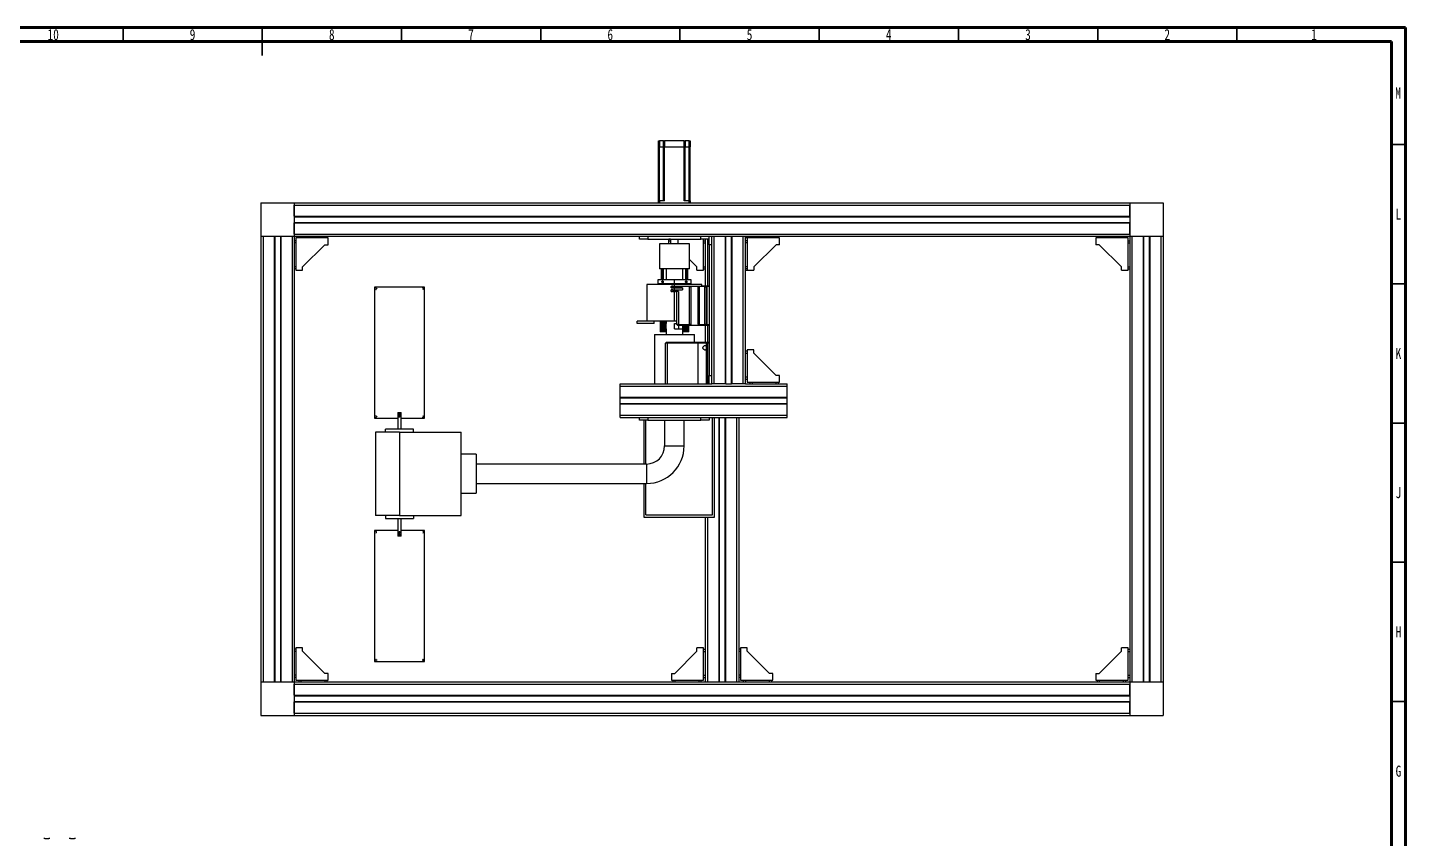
# Model space of a CAD drawing. Header units: millimetres. Extents: x 15 to 836, y 5 to 589.
# Drawn here: x 341.2 to 836, y 297.8 to 589 of the extents above; entities that cross this region are included whole.
import ezdxf

# ---------------------------------------------------------------- set-up
doc = ezdxf.new("R2010")
doc.units = ezdxf.units.MM
doc.styles.add('SLDTEXTSTYLE0', font='TXT', dxfattribs={"width": 0.75})

msp = doc.modelspace()

# ---------------------------------------------------------------- linework, layer by layer
at = {"color": 7, "linetype": 'Continuous', "lineweight": 70}
for p, q in [((15, 589), (836, 589)), ((836, 589), (836, 5)), ((20, 584), (831, 584)), ((831, 584), (831, 10))]:
    msp.add_line(p, q, dxfattribs=at)
at = {"color": 7, "linetype": 'Continuous', "lineweight": 35}
for p, q in [((375.5, 584), (375.5, 589)), ((425.5, 589), (425.5, 579)), ((425.5, 584), (425.5, 589)), ((475.5, 584), (475.5, 589)), ((525.5, 584), (525.5, 589)), ((575.5, 584), (575.5, 589)), ((625.5, 584), (625.5, 589)), ((675.5, 584), (675.5, 589)), ((725.5, 584), (725.5, 589)), ((775.5, 584), (775.5, 589)), ((831, 547), (836, 547)), ((831, 497), (836, 497)), ((831, 447), (836, 447)), ((831, 397), (836, 397)), ((831, 347), (836, 347))]:
    msp.add_line(p, q, dxfattribs=at)
at = {"color": 7, "linetype": 'Continuous', "lineweight": 25}
for p, q in [((567.79, 546.2), (567.79, 548.38)), ((567.79, 548.38), (568.17, 548.38)), ((567.79, 546.2), (568.17, 546.2)), ((567.79, 526.78), (567.79, 546.18)), ((567.79, 546.18), (568.17, 546.18)), ((568.17, 548.38), (568.17, 546.2)), ((568.17, 526.78), (568.17, 546.18)), ((569.59, 548.38), (569.99, 548.38)), ((569.59, 546.2), (569.59, 548.38)), ((569.59, 546.2), (569.99, 546.2)), ((569.59, 526.78), (569.59, 546.18)), ((569.59, 546.18), (569.99, 546.18)), ((569.99, 548.38), (569.99, 546.2)), ((576.99, 548.38), (569.99, 548.38)), ((569.99, 546.2), (569.99, 546.18)), ((569.99, 546.2), (576.99, 546.2)), ((569.99, 526.78), (569.99, 546.18)), ((569.99, 546.18), (576.99, 546.18)), ((576.99, 548.38), (577.39, 548.38)), ((576.99, 546.2), (576.99, 548.38)), ((576.99, 546.2), (577.39, 546.2)), ((576.99, 546.2), (576.99, 546.18)), ((576.99, 526.78), (576.99, 546.18)), ((576.99, 546.18), (577.39, 546.18)), ((577.39, 548.38), (577.39, 546.2)), ((577.39, 526.78), (577.39, 546.18)), ((578.82, 546.2), (578.82, 548.38)), ((578.82, 548.38), (579.19, 548.38)), ((578.82, 546.2), (579.19, 546.2)), ((578.82, 526.78), (578.82, 546.18)), ((578.82, 546.18), (579.19, 546.18)), ((579.19, 548.38), (579.19, 546.2)), ((579.19, 526.78), (579.19, 546.18)), ((424.99, 526.04), (424.99, 514.04)), ((424.99, 526.04), (436.99, 526.04)), ((436.99, 526.04), (436.99, 514.04)), ((436.99, 526.04), (736.99, 526.04)), ((436.99, 525.24), (736.99, 525.24)), ((436.99, 521.24), (436.99, 525.24)), ((567.79, 526.04), (567.79, 526.78)), ((567.79, 526.78), (568.19, 526.78)), ((569.99, 526.78), (568.19, 526.78)), ((568.19, 526.78), (568.19, 526.04)), ((578.79, 526.78), (576.99, 526.78)), ((578.79, 526.78), (579.19, 526.78)), ((578.79, 526.04), (578.79, 526.78)), ((579.19, 526.78), (579.19, 526.04)), ((736.99, 526.04), (748.99, 526.04)), ((736.99, 526.04), (736.99, 514.04)), ((736.99, 521.24), (736.99, 525.24)), ((748.99, 526.04), (748.99, 514.04)), ((436.99, 521.24), (736.99, 521.24)), ((436.99, 521.04), (736.99, 521.04)), ((436.99, 519.04), (736.99, 519.04)), ((436.99, 518.84), (736.99, 518.84)), ((436.99, 514.84), (436.99, 518.84)), ((436.99, 514.84), (736.99, 514.84)), ((736.99, 514.84), (736.99, 518.84)), ((424.99, 514.04), (436.99, 514.04)), ((424.99, 514.04), (424.99, 354.04)), ((425.79, 514.04), (425.79, 354.04)), ((425.79, 514.04), (429.79, 514.04)), ((429.79, 514.04), (429.79, 354.04)), ((429.99, 514.04), (429.99, 354.04)), ((431.99, 514.04), (431.99, 354.04)), ((432.19, 514.04), (432.19, 354.04)), ((432.19, 514.04), (436.19, 514.04)), ((436.19, 514.04), (436.19, 354.04)), ((436.99, 514.04), (436.99, 354.04)), ((436.99, 514.04), (736.99, 514.04)), ((437.59, 512.46), (436.99, 512.46)), ((437.59, 511.66), (436.99, 511.66)), ((437.59, 513.44), (437.59, 501.84)), ((449.19, 513.44), (437.59, 513.44)), ((438.57, 513.44), (438.57, 514.04)), ((439.37, 513.44), (439.37, 514.04)), ((439.99, 503.04), (447.99, 511.04)), ((447.92, 513.44), (447.92, 514.04)), ((447.99, 511.04), (449.19, 511.04)), ((448.72, 513.44), (448.72, 514.04)), ((449.19, 511.04), (449.19, 513.44)), ((560.99, 513.04), (560.99, 514.04)), ((563.99, 513.04), (560.99, 513.04)), ((563.99, 514.04), (563.99, 513.04)), ((563.99, 513.04), (582.99, 513.04)), ((568.09, 511.38), (568.09, 502.38)), ((578.89, 511.38), (568.09, 511.38)), ((572.09, 512.98), (571.49, 512.98)), ((571.49, 512.48), (571.49, 512.98)), ((571.49, 511.38), (571.49, 512.48)), ((571.49, 512.48), (572.19, 512.48)), ((572.09, 512.98), (572.09, 513.04)), ((572.19, 511.38), (572.19, 512.48)), ((574.89, 511.38), (574.89, 513.04)), ((578.89, 502.38), (578.89, 511.38)), ((582.99, 513.04), (582.99, 514.04)), ((585.99, 513.04), (582.99, 513.04)), ((583.99, 501.84), (583.99, 513.04)), ((583.99, 512.46), (584.59, 512.46)), ((583.99, 511.66), (584.59, 511.66)), ((584.59, 513.04), (584.59, 496.21)), ((585.39, 513.04), (585.39, 496.21)), ((585.99, 511.04), (585.99, 514.04)), ((586.99, 511.04), (585.99, 511.04)), ((585.99, 511.04), (585.99, 464.04)), ((586.99, 461.04), (586.99, 514.04)), ((587.79, 461.04), (587.79, 514.04)), ((591.79, 461.04), (591.79, 514.04)), ((591.99, 461.04), (591.99, 514.04)), ((593.99, 461.04), (593.99, 514.04)), ((594.19, 461.04), (594.19, 514.04)), ((598.19, 461.04), (598.19, 514.04)), ((598.99, 461.04), (598.99, 514.04)), ((599.59, 513.44), (598.99, 513.44)), ((599.59, 512.46), (598.99, 512.46)), ((599.59, 511.66), (598.99, 511.66)), ((599.59, 513.44), (599.59, 501.84)), ((611.19, 513.44), (599.59, 513.44)), ((600.57, 513.44), (600.57, 514.04)), ((601.37, 513.44), (601.37, 514.04)), ((609.99, 511.04), (601.99, 503.04)), ((607.52, 513.44), (607.52, 514.04)), ((608.32, 513.44), (608.32, 514.04)), ((609.92, 513.44), (609.92, 514.04)), ((611.19, 511.04), (609.99, 511.04)), ((610.72, 513.44), (610.72, 514.04)), ((611.19, 511.04), (611.19, 513.44)), ((736.39, 513.44), (724.79, 513.44)), ((724.79, 513.44), (724.79, 511.04)), ((725.99, 511.04), (724.79, 511.04)), ((725.27, 513.44), (725.27, 514.04)), ((733.99, 503.04), (725.99, 511.04)), ((726.07, 513.44), (726.07, 514.04)), ((734.62, 513.44), (734.62, 514.04)), ((735.42, 513.44), (735.42, 514.04)), ((736.39, 501.84), (736.39, 513.44)), ((736.39, 512.46), (736.99, 512.46)), ((736.39, 511.66), (736.99, 511.66)), ((736.99, 514.04), (748.99, 514.04)), ((736.99, 514.04), (736.99, 354.04)), ((737.79, 514.04), (737.79, 354.04)), ((737.79, 514.04), (741.79, 514.04)), ((741.79, 514.04), (741.79, 354.04)), ((741.99, 514.04), (741.99, 354.04)), ((743.99, 514.04), (743.99, 354.04)), ((744.19, 514.04), (744.19, 354.04)), ((744.19, 514.04), (748.19, 514.04)), ((748.19, 514.04), (748.19, 354.04)), ((748.99, 514.04), (748.99, 354.04)), ((581.59, 503.04), (578.89, 505.74)), ((437.59, 503.11), (436.99, 503.11)), ((437.59, 502.31), (436.99, 502.31)), ((437.59, 501.84), (439.99, 501.84)), ((439.99, 501.84), (439.99, 503.04)), ((578.89, 502.38), (568.09, 502.38)), ((568.73, 502.22), (568.73, 498.42)), ((568.73, 502.22), (568.89, 502.22)), ((568.89, 502.22), (568.89, 498.42)), ((568.89, 502.22), (569.1, 502.22)), ((569.1, 502.22), (569.31, 502.22)), ((569.1, 502.22), (569.1, 498.42)), ((569.31, 498.42), (569.31, 502.22)), ((569.31, 502.22), (569.52, 502.22)), ((569.52, 498.42), (569.52, 502.22)), ((569.52, 502.22), (569.57, 502.22)), ((569.57, 498.42), (569.57, 502.22)), ((570.49, 502.38), (570.49, 498.42)), ((576.49, 498.42), (576.49, 502.38)), ((577.42, 502.22), (577.42, 498.42)), ((577.42, 502.22), (577.63, 502.22)), ((577.63, 502.22), (577.84, 502.22)), ((577.63, 502.22), (577.63, 498.42)), ((577.84, 498.42), (577.84, 502.22)), ((577.84, 502.22), (577.98, 502.22)), ((577.98, 502.22), (578.19, 502.22)), ((577.98, 502.22), (577.98, 498.42)), ((578.19, 498.42), (578.19, 502.22)), ((578.19, 502.22), (578.26, 502.22)), ((578.26, 498.42), (578.26, 502.22)), ((581.59, 501.84), (581.59, 503.04)), ((581.59, 501.84), (583.99, 501.84)), ((583.99, 503.11), (584.59, 503.11)), ((583.99, 502.31), (584.59, 502.31)), ((599.59, 503.11), (598.99, 503.11)), ((599.59, 502.31), (598.99, 502.31)), ((598.99, 501.84), (599.59, 501.84)), ((599.59, 501.84), (601.99, 501.84)), ((601.99, 503.04), (601.99, 501.84)), ((733.99, 501.84), (733.99, 503.04)), ((733.99, 501.84), (736.39, 501.84)), ((736.39, 503.11), (736.99, 503.11)), ((736.39, 502.31), (736.99, 502.31)), ((465.76, 495.76), (465.76, 448.76)), ((483.76, 495.76), (465.76, 495.76)), ((483.76, 448.76), (483.76, 495.76)), ((563.59, 496.7), (563.59, 483.58)), ((573.49, 496.7), (563.59, 496.7)), ((567.49, 498.42), (567.49, 497.02)), ((573.49, 498.42), (567.49, 498.42)), ((573.49, 497.02), (567.49, 497.02)), ((568.09, 497.02), (568.09, 496.7)), ((569.49, 497.72), (569.02, 497.72)), ((572.36, 495.98), (572.56, 496.18)), ((572.36, 495.58), (572.36, 495.98)), ((572.36, 495.58), (572.36, 495.58)), ((572.96, 495.98), (572.96, 496.18)), ((572.96, 496.18), (579.09, 496.18)), ((572.96, 495.98), (572.96, 495.58)), ((578.93, 495.98), (572.96, 495.98)), ((572.96, 495.58), (576.36, 495.58)), ((574.36, 495.58), (572.96, 495.58)), ((579.49, 498.42), (573.49, 498.42)), ((573.49, 497.02), (573.49, 498.42)), ((579.49, 497.02), (573.49, 497.02)), ((573.49, 496.7), (573.49, 497.02)), ((583.39, 496.7), (573.49, 496.7)), ((573.49, 496.18), (573.49, 496.7)), ((573.49, 494.78), (573.49, 495.58)), ((576.36, 495.58), (576.36, 494.78)), ((577.5, 497.72), (577.96, 497.72)), ((578.89, 496.7), (578.89, 497.02)), ((578.93, 482.38), (578.93, 495.98)), ((579.16, 496.03), (579.09, 496.18)), ((579.09, 496.18), (582.09, 496.17)), ((579.35, 495.98), (579.35, 482.21)), ((582, 495.97), (579.35, 495.98)), ((579.49, 497.02), (579.49, 498.42)), ((582, 482.55), (582, 495.97)), ((582.19, 495.93), (582.09, 496.17)), ((582.09, 496.17), (585.18, 496.17)), ((582.42, 495.97), (582.42, 482.37)), ((584.39, 495.97), (582.42, 495.97)), ((583.39, 496.17), (583.39, 496.7)), ((583.59, 496.21), (583.55, 496.17)), ((583.59, 496.17), (583.59, 496.21)), ((583.59, 496.21), (585.99, 496.21)), ((584.39, 482.37), (584.39, 495.97)), ((584.99, 495.98), (585.19, 496.18)), ((584.99, 482.38), (584.99, 495.98)), ((584.99, 495.98), (585.19, 495.98)), ((585.19, 495.98), (585.19, 496.18)), ((585.19, 496.18), (585.99, 496.18)), ((585.99, 495.98), (585.19, 495.98)), ((585.19, 495.98), (585.19, 482.38)), ((572.36, 494.18), (572.36, 494.78)), ((572.36, 494.18), (572.36, 494.18)), ((572.96, 494.78), (572.96, 494.18)), ((572.96, 494.78), (576.36, 494.78)), ((574.96, 494.18), (572.96, 494.18)), ((573.49, 483.58), (573.49, 494.18)), ((574.34, 494.18), (574.36, 494.18)), ((574.36, 482.38), (574.36, 494.18)), ((574.96, 494.18), (574.96, 482.38)), ((560.09, 482.78), (560.09, 483.58)), ((563.79, 483.58), (560.09, 483.58)), ((566.19, 482.78), (560.09, 482.78)), ((573.49, 483.58), (563.79, 483.58)), ((566.19, 482.78), (566.19, 483.58)), ((568.37, 483.58), (568.37, 479.78)), ((568.58, 479.78), (568.58, 483.58)), ((568.79, 479.78), (568.79, 483.58)), ((568.81, 483.58), (568.81, 479.78)), ((568.93, 483.58), (568.93, 479.78)), ((569.14, 479.78), (569.14, 483.58)), ((569.35, 479.78), (569.35, 483.58)), ((569.36, 483.58), (569.36, 479.78)), ((569.49, 483.58), (569.49, 479.78)), ((569.7, 479.78), (569.7, 483.58)), ((569.91, 479.78), (569.91, 483.58)), ((569.96, 483.58), (569.96, 479.78)), ((570.17, 479.78), (570.17, 483.58)), ((570.38, 479.78), (570.38, 483.58)), ((570.49, 483.58), (570.49, 482.78)), ((570.49, 480.78), (570.49, 482.78)), ((570.49, 480.78), (570.49, 478.84)), ((574.36, 483.58), (573.49, 483.58)), ((573.49, 482.78), (574.36, 482.78)), ((573.49, 480.78), (573.49, 482.78)), ((573.49, 480.78), (576.49, 480.78)), ((574.56, 482.18), (574.36, 482.38)), ((574.56, 482.18), (574.36, 482.38)), ((574.36, 482.38), (574.36, 482.38)), ((574.56, 482.18), (574.56, 482.18)), ((574.96, 482.18), (574.96, 482.38)), ((574.96, 482.38), (578.93, 482.38)), ((579.37, 482.18), (574.96, 482.18)), ((575.09, 480.78), (575.09, 482.18)), ((576.49, 480.78), (576.49, 482.18)), ((576.49, 482.17), (576.6, 482.17)), ((576.49, 478.84), (576.49, 480.78)), ((576.6, 482.18), (576.6, 479.78)), ((576.81, 479.78), (576.81, 482.18)), ((577.02, 479.78), (577.02, 482.18)), ((577.02, 482.17), (577.08, 482.17)), ((577.08, 482.18), (577.08, 479.78)), ((577.21, 482.18), (577.21, 479.78)), ((577.42, 479.78), (577.42, 482.18)), ((577.63, 479.78), (577.63, 482.18)), ((577.63, 482.18), (577.63, 479.78)), ((577.63, 482.17), (577.63, 482.17)), ((577.76, 482.18), (577.76, 479.78)), ((577.97, 479.78), (577.97, 482.18)), ((578.18, 479.78), (578.18, 482.18)), ((578.18, 482.17), (578.2, 482.17)), ((578.2, 482.18), (578.2, 479.78)), ((578.41, 479.78), (578.41, 482.18)), ((578.62, 479.78), (578.62, 482.17)), ((578.62, 482.17), (579.01, 482.17)), ((579.35, 482.21), (579.37, 482.18)), ((579.37, 482.18), (582.37, 482.17)), ((582.37, 482.17), (582, 482.55)), ((585.19, 482.17), (582.37, 482.17)), ((582.42, 482.37), (584.39, 482.37)), ((583.59, 482.14), (585.99, 482.14)), ((584.59, 482.14), (584.59, 476.04)), ((584.82, 482.55), (585.19, 482.17)), ((584.99, 482.38), (585.19, 482.38)), ((584.99, 482.38), (585.19, 482.18)), ((584.99, 482.38), (584.99, 482.38)), ((585.19, 482.18), (585.19, 482.38)), ((585.19, 482.38), (585.99, 482.38)), ((585.99, 482.18), (585.19, 482.18)), ((585.19, 482.18), (585.19, 482.17)), ((585.39, 482.14), (585.39, 476.04)), ((566.29, 478.84), (566.29, 461.04)), ((566.29, 478.84), (576.24, 478.84)), ((568.58, 479.78), (568.37, 479.78)), ((568.79, 479.78), (568.58, 479.78)), ((568.93, 479.78), (568.81, 479.78)), ((569.14, 479.78), (568.93, 479.78)), ((569.35, 479.78), (569.14, 479.78)), ((569.49, 479.78), (569.36, 479.78)), ((569.7, 479.78), (569.49, 479.78)), ((569.91, 479.78), (569.7, 479.78)), ((570.17, 479.78), (569.96, 479.78)), ((570.38, 479.78), (570.17, 479.78)), ((570.69, 476.04), (570.29, 475.64)), ((570.29, 461.04), (570.29, 475.64)), ((570.89, 475.64), (570.29, 475.64)), ((570.69, 476.04), (570.89, 476.04)), ((570.89, 476.04), (570.89, 475.64)), ((570.89, 476.04), (581.99, 476.04)), ((581.99, 475.64), (570.89, 475.64)), ((570.89, 475.64), (570.89, 461.04)), ((576.24, 478.84), (580.69, 478.84)), ((576.81, 479.78), (576.6, 479.78)), ((577.02, 479.78), (576.81, 479.78)), ((577.21, 479.78), (577.08, 479.78)), ((577.42, 479.78), (577.21, 479.78)), ((577.63, 479.78), (577.42, 479.78)), ((577.76, 479.78), (577.63, 479.78)), ((577.97, 479.78), (577.76, 479.78)), ((578.18, 479.78), (577.97, 479.78)), ((578.41, 479.78), (578.2, 479.78)), ((578.62, 479.78), (578.41, 479.78)), ((580.69, 476.04), (580.69, 478.84)), ((581.99, 476.04), (585.37, 476.04)), ((581.99, 476.04), (581.99, 475.64)), ((584.97, 475.64), (581.99, 475.64)), ((581.99, 461.04), (581.99, 475.64)), ((585.37, 476.04), (584.97, 475.64)), ((584.97, 461.04), (584.97, 475.64)), ((584.97, 475.64), (585.37, 475.64)), ((585.37, 476.04), (585.99, 476.04)), ((585.37, 476.04), (585.37, 475.64)), ((585.37, 475.64), (585.37, 461.04)), ((585.99, 475.64), (585.37, 475.64)), ((599.59, 472.76), (598.99, 472.76)), ((599.59, 471.96), (598.99, 471.96)), ((601.99, 473.24), (599.59, 473.24)), ((599.59, 473.24), (599.59, 461.64)), ((601.99, 472.04), (601.99, 473.24)), ((609.99, 464.04), (601.99, 472.04)), ((553.99, 460.24), (553.99, 461.04)), ((553.99, 461.04), (586.99, 461.04)), ((553.99, 460.24), (613.99, 460.24)), ((553.99, 456.24), (553.99, 460.24)), ((585.99, 464.04), (586.99, 464.04)), ((585.99, 461.04), (585.99, 464.04)), ((587.79, 461.04), (586.99, 461.04)), ((591.79, 461.04), (587.79, 461.04)), ((591.99, 461.04), (591.79, 461.04)), ((591.99, 461.04), (593.99, 461.04)), ((594.19, 461.04), (593.99, 461.04)), ((598.19, 461.04), (594.19, 461.04)), ((598.99, 461.04), (598.19, 461.04)), ((599.59, 463.41), (598.99, 463.41)), ((599.59, 462.61), (598.99, 462.61)), ((598.99, 461.04), (613.99, 461.04)), ((599.59, 461.64), (611.19, 461.64)), ((600.57, 461.64), (600.57, 461.04)), ((601.37, 461.64), (601.37, 461.04)), ((609.92, 461.64), (609.92, 461.04)), ((611.19, 464.04), (609.99, 464.04)), ((610.72, 461.64), (610.72, 461.04)), ((611.19, 461.64), (611.19, 464.04)), ((613.99, 460.24), (613.99, 461.04)), ((613.99, 456.24), (613.99, 460.24)), ((553.99, 456.24), (613.99, 456.24)), ((553.99, 456.04), (553.99, 456.24)), ((553.99, 456.04), (613.99, 456.04)), ((553.99, 454.04), (553.99, 456.04)), ((613.99, 456.04), (613.99, 456.24)), ((613.99, 454.04), (613.99, 456.04)), ((474.2, 450.76), (474.2, 448.36)), ((474.2, 450.76), (475.33, 450.76)), ((475.33, 448.36), (475.33, 450.76)), ((553.99, 454.04), (613.99, 454.04)), ((553.99, 453.84), (553.99, 454.04)), ((553.99, 453.84), (613.99, 453.84)), ((553.99, 449.84), (553.99, 453.84)), ((613.99, 453.84), (613.99, 454.04)), ((613.99, 449.84), (613.99, 453.84)), ((465.76, 448.76), (474.2, 448.76)), ((474.16, 448.36), (474.16, 444.78)), ((474.2, 448.36), (474.16, 448.36)), ((475.33, 448.76), (483.76, 448.76)), ((475.36, 448.36), (475.33, 448.36)), ((475.36, 444.78), (475.36, 448.36)), ((553.99, 449.84), (613.99, 449.84)), ((553.99, 449.04), (553.99, 449.84)), ((553.99, 449.04), (613.99, 449.04)), ((560.99, 448.04), (560.99, 449.04)), ((563.99, 448.04), (560.99, 448.04)), ((562.59, 432.28), (562.59, 448.04)), ((563.19, 432.28), (563.19, 448.04)), ((563.99, 449.04), (563.99, 448.04)), ((563.99, 448.04), (582.99, 448.04)), ((569.99, 448.04), (569.99, 438.78)), ((576.99, 438.78), (576.99, 448.04)), ((582.99, 448.04), (582.99, 449.04)), ((585.99, 448.04), (582.99, 448.04)), ((585.99, 449.04), (585.99, 448.04)), ((587.19, 414.04), (587.19, 449.04)), ((587.79, 449.04), (587.79, 413.04)), ((589.39, 449.04), (589.39, 354.04)), ((589.59, 449.04), (589.59, 354.04)), ((591.59, 449.04), (591.59, 354.04)), ((591.79, 449.04), (591.79, 354.04)), ((595.79, 449.04), (595.79, 354.04)), ((596.59, 449.04), (596.59, 354.04)), ((613.99, 449.04), (613.99, 449.84)), ((474.76, 443.78), (466.16, 443.78)), ((466.16, 443.78), (466.16, 413.78)), ((469.76, 443.78), (469.76, 444.78)), ((479.76, 444.78), (469.76, 444.78)), ((474.76, 443.78), (474.76, 413.78)), ((474.76, 443.78), (496.89, 443.78)), ((479.76, 443.78), (479.76, 444.78)), ((496.89, 413.78), (496.89, 443.78)), ((502.29, 435.78), (496.89, 435.78)), ((502.29, 435.78), (502.29, 421.78)), ((569.99, 438.78), (576.99, 438.78)), ((563.49, 432.28), (502.29, 432.28)), ((563.49, 432.28), (563.49, 425.28)), ((496.89, 421.78), (502.29, 421.78)), ((502.29, 425.28), (563.49, 425.28)), ((562.59, 413.04), (562.59, 425.28)), ((563.19, 414.04), (563.19, 425.28)), ((474.76, 413.78), (466.16, 413.78)), ((469.76, 413.78), (469.76, 412.78)), ((469.76, 412.78), (479.76, 412.78)), ((474.16, 412.78), (474.16, 408.76)), ((474.76, 413.78), (496.89, 413.78)), ((475.36, 408.76), (475.36, 412.78)), ((479.76, 413.78), (479.76, 412.78)), ((587.79, 413.04), (562.59, 413.04)), ((563.19, 414.04), (587.19, 414.04)), ((584.59, 413.04), (584.59, 354.04)), ((585.39, 413.04), (585.39, 354.04)), ((474.2, 408.36), (465.76, 408.36)), ((465.76, 408.36), (465.76, 361.36)), ((474.16, 408.76), (474.2, 408.76)), ((474.2, 408.76), (474.2, 406.36)), ((475.33, 406.36), (474.2, 406.36)), ((475.33, 406.36), (475.33, 408.76)), ((475.33, 408.76), (475.36, 408.76)), ((483.76, 408.36), (475.33, 408.36)), ((483.76, 361.36), (483.76, 408.36)), ((439.99, 366.24), (437.59, 366.24)), ((437.59, 366.24), (437.59, 354.64)), ((439.99, 365.04), (439.99, 366.24)), ((581.59, 365.04), (581.59, 366.24)), ((583.99, 366.24), (581.59, 366.24)), ((583.99, 354.64), (583.99, 366.24)), ((597.19, 366.24), (597.19, 354.64)), ((599.59, 366.24), (597.19, 366.24)), ((599.59, 365.04), (599.59, 366.24)), ((733.99, 365.04), (733.99, 366.24)), ((736.39, 366.24), (733.99, 366.24)), ((736.39, 354.64), (736.39, 366.24)), ((437.59, 365.76), (436.99, 365.76)), ((437.59, 364.96), (436.99, 364.96)), ((447.99, 357.04), (439.99, 365.04)), ((465.76, 361.36), (483.76, 361.36)), ((573.59, 357.04), (581.59, 365.04)), ((583.99, 365.76), (584.59, 365.76)), ((583.99, 364.96), (584.59, 364.96)), ((597.19, 365.76), (596.59, 365.76)), ((597.19, 364.96), (596.59, 364.96)), ((607.59, 357.04), (599.59, 365.04)), ((725.99, 357.04), (733.99, 365.04)), ((736.39, 365.76), (736.99, 365.76)), ((736.39, 364.96), (736.99, 364.96)), ((437.59, 356.41), (436.99, 356.41)), ((449.19, 357.04), (447.99, 357.04)), ((449.19, 354.64), (449.19, 357.04)), ((572.39, 357.04), (572.39, 354.64)), ((572.39, 357.04), (573.59, 357.04)), ((583.99, 356.41), (584.59, 356.41)), ((597.19, 356.41), (596.59, 356.41)), ((608.79, 357.04), (607.59, 357.04)), ((608.79, 354.64), (608.79, 357.04)), ((724.79, 357.04), (724.79, 354.64)), ((724.79, 357.04), (725.99, 357.04)), ((736.39, 356.41), (736.99, 356.41)), ((424.99, 354.04), (424.99, 342.04)), ((424.99, 354.04), (436.99, 354.04)), ((425.79, 354.04), (429.79, 354.04)), ((432.19, 354.04), (436.19, 354.04)), ((437.59, 355.61), (436.99, 355.61)), ((436.99, 354.04), (436.99, 342.04)), ((436.99, 354.04), (736.99, 354.04)), ((436.99, 353.24), (736.99, 353.24)), ((436.99, 349.24), (436.99, 353.24)), ((437.59, 354.64), (449.19, 354.64)), ((438.57, 354.64), (438.57, 354.04)), ((439.37, 354.64), (439.37, 354.04)), ((447.92, 354.64), (447.92, 354.04)), ((448.72, 354.64), (448.72, 354.04)), ((572.39, 354.64), (583.99, 354.64)), ((572.87, 354.64), (572.87, 354.04)), ((573.67, 354.64), (573.67, 354.04)), ((582.22, 354.64), (582.22, 354.04)), ((583.02, 354.64), (583.02, 354.04)), ((583.99, 355.61), (584.59, 355.61)), ((597.19, 355.61), (596.59, 355.61)), ((597.19, 354.64), (608.79, 354.64)), ((598.17, 354.64), (598.17, 354.04)), ((598.97, 354.64), (598.97, 354.04)), ((607.52, 354.64), (607.52, 354.04)), ((608.32, 354.64), (608.32, 354.04)), ((724.79, 354.64), (736.39, 354.64)), ((725.27, 354.64), (725.27, 354.04)), ((726.07, 354.64), (726.07, 354.04)), ((734.62, 354.64), (734.62, 354.04)), ((735.42, 354.64), (735.42, 354.04)), ((736.39, 355.61), (736.99, 355.61)), ((736.99, 354.04), (736.99, 342.04)), ((736.99, 354.04), (748.99, 354.04)), ((736.99, 349.24), (736.99, 353.24)), ((737.79, 354.04), (741.79, 354.04)), ((744.19, 354.04), (748.19, 354.04)), ((748.99, 354.04), (748.99, 342.04)), ((436.99, 349.24), (736.99, 349.24)), ((436.99, 349.04), (736.99, 349.04)), ((436.99, 347.04), (736.99, 347.04)), ((436.99, 342.84), (436.99, 346.84)), ((436.99, 346.84), (736.99, 346.84)), ((736.99, 342.84), (736.99, 346.84)), ((424.99, 342.04), (436.99, 342.04)), ((436.99, 342.84), (736.99, 342.84)), ((436.99, 342.04), (736.99, 342.04)), ((736.99, 342.04), (748.99, 342.04)), ((347.39, 297.84), (347.01, 297.84)), ((349.21, 297.84), (348.82, 297.84)), ((356.61, 297.84), (356.21, 297.84)), ((358.41, 297.84), (358.04, 297.84))]:
    msp.add_line(p, q, dxfattribs=at)
at = {"color": 7, "linetype": 'Continuous', "lineweight": 25, "flags": 128}
for points in [[(573.49, 495.58), (573.32, 495.58), (573.18, 495.58), (573.09, 495.58), (573.05, 495.58), (573.09, 495.58), (573.18, 495.58), (573.32, 495.58), (573.49, 495.58), (573.66, 495.58), (573.8, 495.58), (573.9, 495.58), (573.93, 495.58), (573.9, 495.58), (573.8, 495.58), (573.66, 495.58), (573.49, 495.58)], [(576.36, 495.58), (576.11, 495.58), (575.86, 495.58), (575.62, 495.58), (575.37, 495.58), (575.11, 495.58), (574.86, 495.58), (574.61, 495.58), (574.36, 495.58)], [(573.49, 494.18), (573.32, 494.18), (573.18, 494.18), (573.09, 494.18), (573.05, 494.18), (573.09, 494.18), (573.18, 494.18), (573.32, 494.18), (573.49, 494.18), (573.66, 494.18), (573.8, 494.18), (573.9, 494.18), (573.93, 494.18), (573.9, 494.18), (573.8, 494.18), (573.66, 494.18), (573.49, 494.18)], [(574.9, 482.18), (575.78, 482.18), (576.63, 482.18), (577.47, 482.18), (578.27, 482.18), (579.03, 482.17), (579.76, 482.17), (580.43, 482.17), (581.05, 482.17), (581.61, 482.17), (582.11, 482.16), (582.54, 482.16), (582.9, 482.16), (583.19, 482.15), (583.4, 482.15), (583.53, 482.15), (583.59, 482.14)]]:
    msp.add_lwpolyline(points, dxfattribs=at)
at = {"color": 7, "linetype": 'Continuous', "lineweight": 25}
for centre in [(466.3, 495.48), (466.3, 494.97), (466.56, 495.22), (483.22, 495.48), (483.22, 494.97), (483.48, 495.22), (466.3, 449.56), (466.3, 449.05), (466.56, 449.3), (483.22, 449.56), (483.22, 449.05), (483.48, 449.3), (466.3, 408.08), (466.3, 407.57), (466.56, 407.82), (483.22, 408.08), (483.22, 407.57), (483.48, 407.82), (466.3, 362.16), (466.3, 361.65), (466.56, 361.9), (483.22, 362.16), (483.22, 361.65), (483.48, 361.9)]:
    msp.add_circle(centre, 0.045, dxfattribs=at)
for centre, radius, start, end in [((567.81, 546.2), 0.02, 180, 270), ((568.25, 546.19), 0.0844, 176.6168, 190.247), ((569.61, 546.2), 0.02, 179.9484, 269.9483), ((577.37, 546.2), 0.02, 270.0517, 0.0516), ((578.73, 546.19), 0.0844, 349.753, 3.3832), ((579.17, 546.2), 0.02, 270, 0), ((572.81, 452.98), 43, 89.8002, 90.5996), ((572.81, 538.58), 43, 269.4004, 270.1998), ((572.81, 452.58), 43, 89.8002, 90.5996), ((572.86, 467.51), 28.67, 89.8002, 90.5996), ((583.34, 501.11), 4.91, 270.6596, 272.9726), ((572.81, 451.78), 43, 89.8002, 90.5996), ((572.75, 530.68), 36.5, 269.3815, 270.1218), ((572.81, 451.18), 43, 89.8002, 90.5996), ((574.81, 451.18), 43, 89.8002, 90.5996), ((574.81, 439.38), 43, 89.8002, 90.5996), ((574.86, 453.51), 28.67, 89.8002, 90.5996), ((574.82, 505.55), 23.37, 269.348, 270.1921), ((563.49, 438.78), 6.5, 270, 0), ((563.49, 438.78), 13.5, 270, 0)]:
    msp.add_arc(centre, radius, start, end, dxfattribs=at)
for centre, major_axis, ratio, start_param, end_param in [((578.93, 496.58), (0.6, 0), 0.996506, 4.712389, 5.105088), ((578.93, 496.58), (0.555, -0.553), 0.412764, 5.495321, 5.88802), ((582.42, 495.38), (0.555, -0.553), 0.412764, 2.353728, 2.746427), ((582.42, 495.38), (0.6, 0), 0.996506, 1.570796, 1.963495), ((584.39, 495.38), (0.6, 0), 0.996506, 0.785398, 1.570796), ((584.39, 495.38), (0.6, 0.6), 0.001744, 5.496043, 6.281441), ((578.93, 481.78), (0, 0.602), 0.99653, 5.497787, 6.283185), ((582.42, 482.98), (0, 0.602), 0.99653, 2.356194, 3.141593), ((584.39, 482.98), (0, 0.602), 0.99653, 3.141593, 3.926991), ((584.39, 482.98), (-0.6, 0.6), 0.001744, 2.357939, 3.143337)]:
    msp.add_ellipse(centre, major_axis=major_axis, ratio=ratio, start_param=start_param, end_param=end_param, dxfattribs=at)
for points, knots in [([(569.59, 548.38), (569.58, 548.38), (569.55, 548.38), (569.38, 548.38), (569.1, 548.38), (568.68, 548.38), (568.35, 548.38), (568.17, 548.38)], [0, 0, 0, 0, 0.206448, 0.386188, 0.553929, 0.760051, 1, 1, 1, 1]), ([(568.17, 546.2), (568.37, 546.2), (568.66, 546.2), (569, 546.2), (569.2, 546.2), (569.37, 546.2), (569.53, 546.2), (569.57, 546.2), (569.59, 546.2)], [0, 0, 0, 0, 0.269157, 0.387251, 0.5, 0.612749, 0.730843, 1, 1, 1, 1]), ([(568.17, 546.18), (568.32, 546.18), (568.61, 546.18), (569, 546.18), (569.32, 546.18), (569.54, 546.18), (569.57, 546.18), (569.59, 546.18)], [0, 0, 0, 0, 0.206448, 0.386188, 0.553929, 0.760051, 1, 1, 1, 1]), ([(578.82, 548.38), (578.66, 548.38), (578.37, 548.38), (577.99, 548.38), (577.67, 548.38), (577.45, 548.38), (577.41, 548.38), (577.39, 548.38)], [0, 0, 0, 0, 0.206448, 0.386188, 0.553929, 0.760051, 1, 1, 1, 1]), ([(577.39, 546.2), (577.42, 546.2), (577.45, 546.2), (577.62, 546.2), (577.78, 546.2), (577.99, 546.2), (578.32, 546.2), (578.61, 546.2), (578.82, 546.2)], [0, 0, 0, 0, 0.269157, 0.387251, 0.5, 0.612749, 0.730843, 1, 1, 1, 1]), ([(577.39, 546.18), (577.41, 546.18), (577.44, 546.18), (577.61, 546.18), (577.88, 546.18), (578.3, 546.18), (578.64, 546.18), (578.82, 546.18)], [0, 0, 0, 0, 0.206448, 0.386188, 0.553929, 0.760051, 1, 1, 1, 1]), ([(572.19, 512.48), (572.18, 512.51), (572.18, 512.58), (572.17, 512.7), (572.14, 512.84), (572.11, 512.93), (572.1, 512.97), (572.09, 512.98), (572.09, 512.98)], [0, 0, 0, 0, 0.121298, 0.250838, 0.500366, 0.74963, 0.878217, 1, 1, 1, 1]), ([(569.02, 497.72), (569.03, 497.76), (569.03, 497.85), (569.08, 497.96), (569.16, 498.03), (569.25, 498.06), (569.34, 498.03), (569.42, 497.96), (569.48, 497.85), (569.49, 497.76), (569.49, 497.72)], [0, 0, 0, 0, 0.125082, 0.250057, 0.374976, 0.499888, 0.624855, 0.749931, 0.875024, 1, 1, 1, 1]), ([(569.49, 497.72), (569.49, 497.68), (569.48, 497.59), (569.42, 497.48), (569.34, 497.41), (569.25, 497.38), (569.16, 497.41), (569.09, 497.48), (569.03, 497.59), (569.03, 497.68), (569.02, 497.72)], [0, 0, 0, 0, 0.124891, 0.24978, 0.374712, 0.499742, 0.624816, 0.749778, 0.874674, 1, 1, 1, 1]), ([(577.5, 497.72), (577.5, 497.76), (577.51, 497.85), (577.56, 497.96), (577.64, 498.03), (577.74, 498.06), (577.83, 498.03), (577.9, 497.96), (577.95, 497.85), (577.96, 497.76), (577.96, 497.72)], [0, 0, 0, 0, 0.125082, 0.250057, 0.374976, 0.499888, 0.624855, 0.749931, 0.875024, 1, 1, 1, 1]), ([(577.96, 497.72), (577.96, 497.68), (577.95, 497.59), (577.9, 497.48), (577.83, 497.41), (577.74, 497.38), (577.64, 497.41), (577.56, 497.48), (577.51, 497.59), (577.5, 497.68), (577.5, 497.72)], [0, 0, 0, 0, 0.124891, 0.24978, 0.374712, 0.499742, 0.624816, 0.749778, 0.874674, 1, 1, 1, 1]), ([(584.53, 474.88), (584.45, 474.86), (584.29, 474.83), (584.04, 474.65), (583.86, 474.44), (583.76, 474.24), (583.73, 474.05), (583.75, 473.86), (583.85, 473.65), (584.04, 473.42), (584.3, 473.24), (584.54, 473.18), (584.71, 473.24), (584.82, 473.41), (584.87, 473.64), (584.9, 473.91), (584.9, 474.19), (584.87, 474.45), (584.82, 474.67), (584.73, 474.82), (584.62, 474.87), (584.55, 474.88), (584.53, 474.88)], [0, 0, 0, 0, 0.072717, 0.14193, 0.196625, 0.232823, 0.262248, 0.291738, 0.328418, 0.384241, 0.46073, 0.53745, 0.592352, 0.647495, 0.696906, 0.743772, 0.790221, 0.836672, 0.883119, 0.929972, 0.978905, 1, 1, 1, 1]), ([(474.76, 449.96), (474.74, 449.96), (474.7, 449.97), (474.64, 450), (474.59, 450.05), (474.57, 450.11), (474.56, 450.18), (474.58, 450.24), (474.61, 450.3), (474.67, 450.34), (474.73, 450.36), (474.8, 450.36), (474.86, 450.34), (474.91, 450.3), (474.95, 450.25), (474.97, 450.18), (474.96, 450.11), (474.93, 450.05), (474.89, 450), (474.83, 449.97), (474.79, 449.96), (474.76, 449.96)], [0, 0, 0, 0, 0.051721, 0.103381, 0.156663, 0.211449, 0.264367, 0.314887, 0.366242, 0.420274, 0.474812, 0.526979, 0.577655, 0.629681, 0.684062, 0.738299, 0.78975, 0.840251, 0.892967, 0.947713, 1, 1, 1, 1]), ([(474.76, 449.16), (474.74, 449.16), (474.7, 449.17), (474.64, 449.2), (474.59, 449.25), (474.57, 449.31), (474.56, 449.38), (474.58, 449.44), (474.61, 449.5), (474.67, 449.54), (474.73, 449.56), (474.8, 449.56), (474.86, 449.54), (474.91, 449.5), (474.95, 449.45), (474.97, 449.38), (474.96, 449.31), (474.93, 449.25), (474.89, 449.2), (474.83, 449.17), (474.79, 449.16), (474.76, 449.16)], [0, 0, 0, 0, 0.051721, 0.103381, 0.156663, 0.211449, 0.264367, 0.314887, 0.366242, 0.420274, 0.474812, 0.526979, 0.577655, 0.629681, 0.684062, 0.738299, 0.78975, 0.840251, 0.892967, 0.947713, 1, 1, 1, 1]), ([(474.76, 407.56), (474.74, 407.56), (474.7, 407.57), (474.64, 407.6), (474.59, 407.65), (474.57, 407.71), (474.56, 407.78), (474.58, 407.84), (474.61, 407.9), (474.67, 407.94), (474.73, 407.96), (474.8, 407.96), (474.86, 407.94), (474.91, 407.9), (474.95, 407.85), (474.97, 407.78), (474.96, 407.71), (474.93, 407.65), (474.89, 407.6), (474.83, 407.57), (474.79, 407.56), (474.76, 407.56)], [0, 0, 0, 0, 0.0517213, 0.1033808, 0.1566628, 0.2114489, 0.264367, 0.3148865, 0.3662422, 0.4202737, 0.4748118, 0.526979, 0.577655, 0.6296814, 0.6840622, 0.7382989, 0.7897503, 0.840251, 0.8929667, 0.9477134, 1, 1, 1, 1]), ([(474.76, 406.76), (474.74, 406.76), (474.7, 406.77), (474.64, 406.8), (474.59, 406.85), (474.57, 406.91), (474.56, 406.98), (474.58, 407.04), (474.61, 407.1), (474.67, 407.14), (474.73, 407.16), (474.8, 407.16), (474.86, 407.14), (474.91, 407.1), (474.95, 407.05), (474.97, 406.98), (474.96, 406.91), (474.93, 406.85), (474.89, 406.8), (474.83, 406.77), (474.79, 406.76), (474.76, 406.76)], [0, 0, 0, 0, 0.051721, 0.103381, 0.156663, 0.211449, 0.264367, 0.314887, 0.366242, 0.420274, 0.474812, 0.526979, 0.577655, 0.629681, 0.684062, 0.738299, 0.78975, 0.840251, 0.892967, 0.947713, 1, 1, 1, 1]), ([(347.39, 297.84), (347.55, 297.84), (347.83, 297.84), (348.22, 297.84), (348.54, 297.84), (348.76, 297.84), (348.79, 297.84), (348.82, 297.84)], [0, 0, 0, 0, 0.206448, 0.386188, 0.553929, 0.760051, 1, 1, 1, 1]), ([(356.61, 297.84), (356.63, 297.84), (356.66, 297.84), (356.83, 297.84), (357.11, 297.84), (357.53, 297.84), (357.86, 297.84), (358.04, 297.84)], [0, 0, 0, 0, 0.206448, 0.386188, 0.553929, 0.760051, 1, 1, 1, 1])]:
    msp.add_open_spline(points, degree=3, knots=knots, dxfattribs=at)

# ---------------------------------------------------------------- texts
at = {"color": 7, "linetype": 'Continuous', "lineweight": 0, "attachment_point": 2, "style": 'SLDTEXTSTYLE0'}
for s, insert, char_height in [('10', (350.42, 588.45), 3.969), ('9', (400.46, 588.45), 3.97), ('8', (450.46, 588.45), 3.97), ('7', (500.46, 588.45), 3.97), ('6', (550.46, 588.45), 3.97), ('5', (600.46, 588.45), 3.97), ('4', (650.46, 588.45), 3.97), ('3', (700.46, 588.45), 3.97), ('2', (750.46, 588.45), 3.97), ('1', (803.21, 588.45), 3.97), ('M', (833.36, 567.49), 3.97), ('L', (833.45, 523.99), 3.97), ('K', (833.49, 473.99), 3.97), ('J', (833.47, 423.99), 3.97), ('H', (833.49, 373.99), 3.97), ('G', (833.49, 323.99), 3.97)]:
    msp.add_mtext(s, dxfattribs=dict(at, insert=insert, char_height=char_height))

doc.saveas('drawing.dxf')
